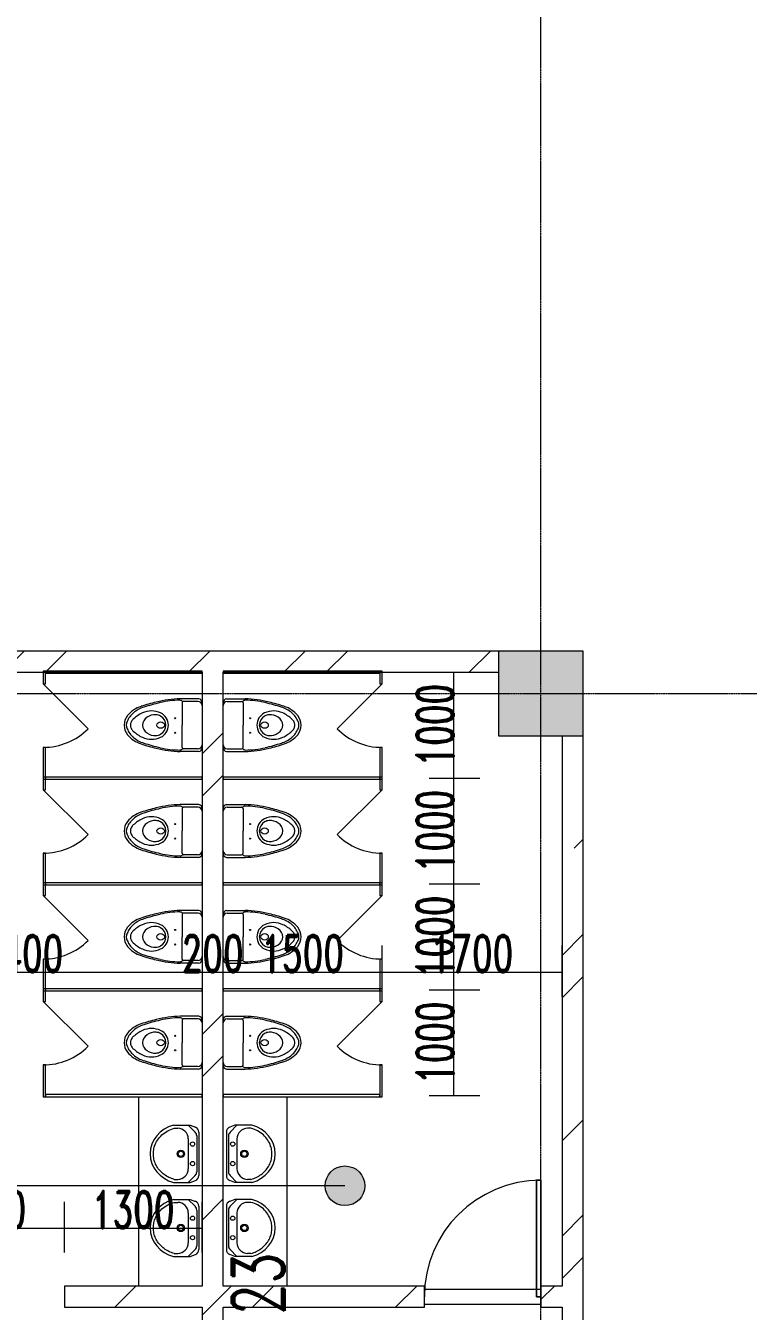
# Model space of a CAD drawing. Header units: millimetres. Extents: x -76632 to 443185, y -33181 to 192400.
# Drawn here: x 2335 to 9159, y 123762 to 135908 of the extents above; entities that cross this region are included whole.
import ezdxf

# ---------------------------------------------------------------- set-up
doc = ezdxf.new("R2010")
doc.units = ezdxf.units.MM
doc.linetypes.add('轴网线', pattern=[22.04, 18.38, -1.83, 0, -1.83])
doc.layers.get('0').update_dxf_attribs({"color": 8})
doc.layers.get('Defpoints').update_dxf_attribs({"color": 8})
for name, color, linetype, lineweight in [('A-ANNO-DIMS', 8, 'Continuous', 9), ('A-AREA-IDEN', 8, 'Continuous', 9), ('A-DOOR', 8, 'Continuous', 5), ('A-DOOR-IDEN', 8, 'Continuous', 9), ('A-DOOR-OPNG', 8, 'Continuous', 5), ('A-GENM', 8, 'Continuous', 5), ('A-WALL', 8, 'Continuous', 5), ('A-WALL-PATT', 8, 'Continuous', 9), ('P-SANR-FIXT', 8, 'Continuous', 5), ('S-COLS', 8, 'Continuous', 5), ('S-GRID', 8, 'Continuous', 9)]:
    doc.layers.add(name, color=color, linetype=linetype, lineweight=lineweight)
doc.styles.add('RomanD_1', font='romand__.ttf', dxfattribs={"width": 0.7, "height": 500})
doc.styles.add('RomanD_6', font='romand__.ttf', dxfattribs={"width": 0.65, "height": 350})
doc.dimstyles.new('0_5', dxfattribs={"dimscale": 304.8, "dimtxt": 351.251157, "dimasz": 0, "dimexe": 0.82021, "dimexo": 0.0625, "dimgap": 0, "dimtad": 1, "dimdec": 0, "dimzin": 0, "dimdsep": 46, "dimtxsty": 'RomanD_6', "dimblk1": 'NONE', "dimblk2": 'NONE', "dimsah": 1, "dimcen": 0.09, "dimazin": 0, "dimtfac": 1, "dimtdec": 4, "dimtix": 1, "dimtmove": 0, "dimatfit": 3, "dimfxl": 0.82021, "dimfxlon": 1, "dimtvp": 1, "dimtolj": 1, "dimtzin": 0, "dimlwd": 18, "dimlwe": 18, "dimarcsym": 2})
pattern_1 = [(45, (-4e-09, 0), (-1325.825, 1325.825), []), (45, (-4e-09, 400), (-1325.825, 1325.825), []), (45, (-4e-09, 1300), (-1325.825, 1325.825), [1875, -625])]

# ---------------------------------------------------------------- blocks, each defined once
blk = doc.blocks.new('X-ST-F3-01-C-001_HLP2_rvt-1-LAY-1F-1_500-A')
at = {"layer": 'S-COLS', "true_color": 0x808080}
blk.add_hatch(color=8, dxfattribs=at).paths.add_polyline_path([(7600, 129200), (7600, 130000), (6800, 130000), (6800, 129200), (7579, 129200)], flags=0)
at = {"layer": 'S-COLS', "color": 7, "lineweight": 9}
for p, q in [((7600, 130000), (6800, 130000)), ((6800, 130000), (6800, 129200)), ((7600, 129200), (7600, 130000)), ((6800, 129200), (7600, 129200))]:
    blk.add_line(p, q, dxfattribs=at)
blk = doc.blocks.new('坐便器带厕所隔断 内开门 - 坐便器带厕所隔断 内开门-3756326-LAY-1F-1_500-A')
at = {"layer": 'A-GENM'}
for p, q in [((-1000, 0), (-1020, 0)), ((-1020, 0), (-1020, -1480)), ((-1000, -1480), (-1000, 0)), ((0, 0), (-20, 0)), ((-20, 0), (-20, -1480)), ((0, -1480), (0, 0)), ((-120, -1500), (-544, -1076)), ((-1020, -1480), (-1000, -1480)), ((-1020, -1480), (-1020, -1500)), ((-720, -1480), (-1020, -1480)), ((-1020, -1500), (-720, -1500)), ((-720, -1500), (-720, -1480)), ((0, -1480), (-120, -1480)), ((-120, -1480), (-120, -1500)), ((-120, -1500), (0, -1500)), ((-20, -1480), (0, -1480)), ((0, -1500), (0, -1480))]:
    blk.add_line(p, q, dxfattribs=at)
blk.add_arc((-120, -1500), 600, 135, 180, dxfattribs=at)
at = {"layer": 'P-SANR-FIXT', "color": 7}
for p, q in [((-760, -32), (-760, -207)), ((-734, -37), (-734, -174)), ((-286, -37), (-286, -174)), ((-260, -32), (-260, -207)), ((-720, -188), (-510, -188)), ((-300, -188), (-510, -188))]:
    blk.add_line(p, q, dxfattribs=at)
for centre, radius in [((-582, -254), 5.14), ((-445, -254), 5.05)]:
    blk.add_circle(centre, radius, dxfattribs=at)
for centre, radius, start, end in [((-723, -37), 37, 90, 171.7138), ((-697, -37), 37, 90, 180), ((-323, -37), 37, 0, 90), ((-297, -37), 37, 8.2862, 90), ((287, -175), 1047, 181.7071, 194.2929), ((-716, -208), 28.6, 153.462, 181.5181), ((48, -210), 793, 179.9006, 193.5736), ((-681, -226), 68, 138.6728, 153.462), ((-720, -174), 14.1, 180, 270), ((-300, -174), 14.1, 270, 0), ((-1068, -210), 793, 346.4264, 0.0994), ((-1307, -175), 1047, 345.7071, 358.2929), ((-339, -226), 68, 26.538, 41.3272), ((-304, -208), 28.6, 358.4819, 26.538), ((-510, -445), 127, 90.0315, 154.7819), ((-509, -442), 101, 90.6948, 149.7645), ((-510, -445), 127, 25.2181, 89.9685), ((-511, -442), 101, 30.2355, 89.3052), ((1669, 177), 2474, 194.2929, 197.7071), ((1487, 137), 2273, 193.5736, 197.6169), ((-442, -477), 202, 154.7819, 205.2181), ((-517, -437), 91.4, 149.7645, 178.1168), ((-463, -439), 146, 178.1168, 213.8832), ((-557, -439), 146, 326.1168, 1.8832), ((-503, -437), 91.4, 1.8832, 30.2355), ((-578, -477), 202, 334.7819, 25.2181), ((-2507, 137), 2273, 342.3831, 346.4264), ((-2689, 177), 2474, 342.2929, 345.7071), ((-424, -492), 276, 197.7071, 230.2929), ((-414, -466), 279, 197.6169, 220.6886), ((-310, -415), 348, 205.2181, 222.3156), ((-503, -465), 97.8, 213.8832, 265.7753), ((-517, -465), 97.8, 274.2247, 326.1168), ((-710, -415), 348, 317.6844, 334.7819), ((-596, -492), 276, 309.7071, 342.2929), ((-606, -466), 279, 319.3114, 342.3831), ((-456, -503), 223, 220.6886, 246.7453), ((-515, -601), 134, 230.2929, 272.1868), ((-503, -590), 87.7, 222.3156, 245.6844), ((-510, -629), 86.3, 246.7453, 293.2547), ((-505, -594), 82.7, 245.6844, 266.3156), ((-515, -594), 82.7, 273.6844, 294.3156), ((-505, -601), 134, 267.8132, 309.7071), ((-517, -590), 87.7, 294.3156, 317.6844), ((-564, -503), 223, 293.2547, 319.3114)]:
    blk.add_arc(centre, radius, start, end, dxfattribs=at)
blk.add_ellipse((-510, -391), major_axis=(0, 35), ratio=0.857143, dxfattribs=at)
blk = doc.blocks.new('坐便器带厕所隔断 内开门 - 坐便器带厕所隔断 内开门-V76-LAY-1F-1_500-A')
at = {"layer": 'A-GENM'}
for p, q in [((-1000, 0), (-1020, 0)), ((-1020, 0), (-1020, -1480)), ((-1000, -1480), (-1000, 0)), ((0, 0), (-20, 0)), ((-20, 0), (-20, -1480)), ((0, -1480), (0, 0)), ((-120, -1500), (-544, -1076)), ((-1020, -1480), (-1000, -1480)), ((-1020, -1480), (-1020, -1500)), ((-720, -1480), (-1020, -1480)), ((-1020, -1500), (-720, -1500)), ((-720, -1500), (-720, -1480)), ((0, -1480), (-120, -1480)), ((-120, -1480), (-120, -1500)), ((-120, -1500), (0, -1500)), ((-20, -1480), (0, -1480)), ((0, -1500), (0, -1480))]:
    blk.add_line(p, q, dxfattribs=at)
blk.add_arc((-120, -1500), 600, 135, 180, dxfattribs=at)
at = {"layer": 'P-SANR-FIXT', "color": 7}
for p, q in [((-760, -32), (-760, -207)), ((-734, -37), (-734, -174)), ((-286, -37), (-286, -174)), ((-260, -32), (-260, -207)), ((-720, -188), (-510, -188)), ((-300, -188), (-510, -188))]:
    blk.add_line(p, q, dxfattribs=at)
for centre, radius in [((-582, -254), 5.14), ((-445, -254), 5.05)]:
    blk.add_circle(centre, radius, dxfattribs=at)
for centre, radius, start, end in [((-723, -37), 37, 90, 171.7138), ((-697, -37), 37, 90, 180), ((-323, -37), 37, 0, 90), ((-297, -37), 37, 8.2862, 90), ((287, -175), 1047, 181.7071, 194.2929), ((-716, -208), 28.6, 153.462, 181.5181), ((48, -210), 793, 179.9006, 193.5736), ((-681, -226), 68, 138.6728, 153.462), ((-720, -174), 14.1, 180, 270), ((-300, -174), 14.1, 270, 0), ((-1068, -210), 793, 346.4264, 0.0994), ((-1307, -175), 1047, 345.7071, 358.2929), ((-339, -226), 68, 26.538, 41.3272), ((-304, -208), 28.6, 358.4819, 26.538), ((-510, -445), 127, 90.0315, 154.7819), ((-509, -442), 101, 90.6948, 149.7645), ((-510, -445), 127, 25.2181, 89.9685), ((-511, -442), 101, 30.2355, 89.3052), ((1669, 177), 2474, 194.2929, 197.7071), ((1487, 137), 2273, 193.5736, 197.6169), ((-442, -477), 202, 154.7819, 205.2181), ((-517, -437), 91.4, 149.7645, 178.1168), ((-463, -439), 146, 178.1168, 213.8832), ((-557, -439), 146, 326.1168, 1.8832), ((-503, -437), 91.4, 1.8832, 30.2355), ((-578, -477), 202, 334.7819, 25.2181), ((-2507, 137), 2273, 342.3831, 346.4264), ((-2689, 177), 2474, 342.2929, 345.7071), ((-424, -492), 276, 197.7071, 230.2929), ((-414, -466), 279, 197.6169, 220.6886), ((-310, -415), 348, 205.2181, 222.3156), ((-503, -465), 97.8, 213.8832, 265.7753), ((-517, -465), 97.8, 274.2247, 326.1168), ((-710, -415), 348, 317.6844, 334.7819), ((-596, -492), 276, 309.7071, 342.2929), ((-606, -466), 279, 319.3114, 342.3831), ((-456, -503), 223, 220.6886, 246.7453), ((-515, -601), 134, 230.2929, 272.1868), ((-503, -590), 87.7, 222.3156, 245.6844), ((-510, -629), 86.3, 246.7453, 293.2547), ((-505, -594), 82.7, 245.6844, 266.3156), ((-515, -594), 82.7, 273.6844, 294.3156), ((-505, -601), 134, 267.8132, 309.7071), ((-517, -590), 87.7, 294.3156, 317.6844), ((-564, -503), 223, 293.2547, 319.3114)]:
    blk.add_arc(centre, radius, start, end, dxfattribs=at)
blk.add_ellipse((-510, -391), major_axis=(0, 35), ratio=0.857143, dxfattribs=at)
blk = doc.blocks.new('坐便器带厕所隔断 内开门 - 坐便器带厕所隔断 内开门-3762917-LAY-1F-1_500-A')
at = {"layer": 'A-GENM'}
for p, q in [((-1020, 1500), (-1020, 1480)), ((-720, 1500), (-1020, 1500)), ((-1000, 1480), (-1020, 1480)), ((-1020, 1480), (-1020, 0)), ((-1020, 1480), (-720, 1480)), ((-1000, 0), (-1000, 1480)), ((-720, 1480), (-720, 1500)), ((-120, 1500), (-544, 1076)), ((0, 1500), (-120, 1500)), ((-120, 1500), (-120, 1480)), ((-120, 1480), (0, 1480)), ((0, 1480), (-20, 1480)), ((-20, 1480), (-20, 0)), ((0, 1480), (0, 1500)), ((0, 0), (0, 1480)), ((-1020, 0), (-1000, 0)), ((-20, 0), (0, 0))]:
    blk.add_line(p, q, dxfattribs=at)
blk.add_arc((-120, 1500), 600, 180, 225, dxfattribs=at)
at = {"layer": 'P-SANR-FIXT', "color": 7}
for p, q in [((-760, 32), (-760, 207)), ((-734, 37), (-734, 174)), ((-720, 188), (-510, 188)), ((-300, 188), (-510, 188)), ((-286, 37), (-286, 174)), ((-260, 32), (-260, 207))]:
    blk.add_line(p, q, dxfattribs=at)
for centre, radius in [((-582, 254), 5.14), ((-445, 254), 5.05)]:
    blk.add_circle(centre, radius, dxfattribs=at)
for centre, radius, start, end in [((-515, 601), 134, 87.8132, 129.7071), ((-505, 601), 134, 50.2929, 92.1868), ((-424, 492), 276, 129.7071, 162.2929), ((-414, 466), 279, 139.3114, 162.3831), ((-456, 503), 223, 113.2547, 139.3114), ((-310, 415), 348, 137.6844, 154.7819), ((-503, 590), 87.7, 114.3156, 137.6844), ((-510, 629), 86.3, 66.7453, 113.2547), ((-505, 594), 82.7, 93.6844, 114.3156), ((-515, 594), 82.7, 65.6844, 86.3156), ((-517, 590), 87.7, 42.3156, 65.6844), ((-564, 503), 223, 40.6886, 66.7453), ((-710, 415), 348, 25.2181, 42.3156), ((-596, 492), 276, 17.7071, 50.2929), ((-606, 466), 279, 17.6169, 40.6886), ((1669, -177), 2474, 162.2929, 165.7071), ((1487, -137), 2273, 162.3831, 166.4264), ((-442, 477), 202, 154.7819, 205.2181), ((-463, 439), 146, 146.1168, 181.8832), ((-503, 465), 97.8, 94.2247, 146.1168), ((-517, 465), 97.8, 33.8832, 85.7753), ((-557, 439), 146, 358.1168, 33.8832), ((-578, 477), 202, 334.7819, 25.2181), ((-2507, -137), 2273, 13.5736, 17.6169), ((-2689, -177), 2474, 14.2929, 17.7071), ((287, 175), 1047, 165.7071, 178.2929), ((48, 210), 793, 166.4264, 180.0994), ((-510, 445), 127, 205.2181, 269.9685), ((-517, 437), 91.4, 181.8832, 210.2355), ((-509, 442), 101, 210.2355, 269.3052), ((-511, 442), 101, 270.6948, 329.7645), ((-510, 445), 127, 270.0315, 334.7819), ((-503, 437), 91.4, 329.7645, 358.1168), ((-1068, 210), 793, 359.9006, 13.5736), ((-1307, 175), 1047, 1.7071, 14.2929), ((-716, 208), 28.6, 178.4819, 206.538), ((-681, 226), 68, 206.538, 221.3272), ((-720, 174), 14.1, 90, 180), ((-300, 174), 14.1, 360, 90), ((-339, 226), 68, 318.6728, 333.462), ((-304, 208), 28.6, 333.462, 1.5181), ((-723, 37), 37, 188.2862, 270), ((-697, 37), 37, 180, 270), ((-323, 37), 37, 270, 360), ((-297, 37), 37, 270, 351.7138)]:
    blk.add_arc(centre, radius, start, end, dxfattribs=at)
blk.add_ellipse((-510, 391), major_axis=(0, 35), ratio=0.857143, dxfattribs=at)
blk = doc.blocks.new('坐便器带厕所隔断 内开门 - 坐便器带厕所隔断 内开门-V66-LAY-1F-1_500-A')
at = {"layer": 'A-GENM'}
for p, q in [((-1020, 1500), (-1020, 1480)), ((-720, 1500), (-1020, 1500)), ((-1000, 1480), (-1020, 1480)), ((-1020, 1480), (-1020, 0)), ((-1020, 1480), (-720, 1480)), ((-1000, 0), (-1000, 1480)), ((-720, 1480), (-720, 1500)), ((-120, 1500), (-544, 1076)), ((0, 1500), (-120, 1500)), ((-120, 1500), (-120, 1480)), ((-120, 1480), (0, 1480)), ((0, 1480), (-20, 1480)), ((-20, 1480), (-20, 0)), ((0, 1480), (0, 1500)), ((0, 0), (0, 1480)), ((-1020, 0), (-1000, 0)), ((-20, 0), (0, 0))]:
    blk.add_line(p, q, dxfattribs=at)
blk.add_arc((-120, 1500), 600, 180, 225, dxfattribs=at)
at = {"layer": 'P-SANR-FIXT', "color": 7}
for p, q in [((-760, 32), (-760, 207)), ((-734, 37), (-734, 174)), ((-720, 188), (-510, 188)), ((-300, 188), (-510, 188)), ((-286, 37), (-286, 174)), ((-260, 32), (-260, 207))]:
    blk.add_line(p, q, dxfattribs=at)
for centre, radius in [((-582, 254), 5.14), ((-445, 254), 5.05)]:
    blk.add_circle(centre, radius, dxfattribs=at)
for centre, radius, start, end in [((-515, 601), 134, 87.8132, 129.7071), ((-505, 601), 134, 50.2929, 92.1868), ((-424, 492), 276, 129.7071, 162.2929), ((-414, 466), 279, 139.3114, 162.3831), ((-456, 503), 223, 113.2547, 139.3114), ((-310, 415), 348, 137.6844, 154.7819), ((-503, 590), 87.7, 114.3156, 137.6844), ((-510, 629), 86.3, 66.7453, 113.2547), ((-505, 594), 82.7, 93.6844, 114.3156), ((-515, 594), 82.7, 65.6844, 86.3156), ((-517, 590), 87.7, 42.3156, 65.6844), ((-564, 503), 223, 40.6886, 66.7453), ((-710, 415), 348, 25.2181, 42.3156), ((-596, 492), 276, 17.7071, 50.2929), ((-606, 466), 279, 17.6169, 40.6886), ((1669, -177), 2474, 162.2929, 165.7071), ((1487, -137), 2273, 162.3831, 166.4264), ((-442, 477), 202, 154.7819, 205.2181), ((-463, 439), 146, 146.1168, 181.8832), ((-503, 465), 97.8, 94.2247, 146.1168), ((-517, 465), 97.8, 33.8832, 85.7753), ((-557, 439), 146, 358.1168, 33.8832), ((-578, 477), 202, 334.7819, 25.2181), ((-2507, -137), 2273, 13.5736, 17.6169), ((-2689, -177), 2474, 14.2929, 17.7071), ((287, 175), 1047, 165.7071, 178.2929), ((48, 210), 793, 166.4264, 180.0994), ((-510, 445), 127, 205.2181, 269.9685), ((-517, 437), 91.4, 181.8832, 210.2355), ((-509, 442), 101, 210.2355, 269.3052), ((-511, 442), 101, 270.6948, 329.7645), ((-510, 445), 127, 270.0315, 334.7819), ((-503, 437), 91.4, 329.7645, 358.1168), ((-1068, 210), 793, 359.9006, 13.5736), ((-1307, 175), 1047, 1.7071, 14.2929), ((-716, 208), 28.6, 178.4819, 206.538), ((-681, 226), 68, 206.538, 221.3272), ((-720, 174), 14.1, 90, 180), ((-300, 174), 14.1, 360, 90), ((-339, 226), 68, 318.6728, 333.462), ((-304, 208), 28.6, 333.462, 1.5181), ((-723, 37), 37, 188.2862, 270), ((-697, 37), 37, 180, 270), ((-323, 37), 37, 270, 360), ((-297, 37), 37, 270, 351.7138)]:
    blk.add_arc(centre, radius, start, end, dxfattribs=at)
blk.add_ellipse((-510, 391), major_axis=(0, 35), ratio=0.857143, dxfattribs=at)
blk = doc.blocks.new('洗脸盆-多个有台面有墙 2D - 1800-V82-LAY-1F-1_500-A')
at = {"layer": 'P-SANR-FIXT'}
blk.add_line((135, 700), (1925, 700), dxfattribs=at)
blk = doc.blocks.new('单个圆形有台面台盆 - 单个圆形有台面台盆-3767995-LAY-1F-1_500-A')
at = {"layer": 'P-SANR-FIXT'}
for p, q in [((-270, 269), (-270, 111)), ((-241, 262), (-241, 230)), ((241, 262), (241, 230)), ((270, 269), (270, 111)), ((-270, 130), (-205, 65)), ((-141, 130), (141, 130)), ((270, 130), (205, 65)), ((-270, 111), (-251, 62)), ((-205, 30), (205, 30)), ((-169, 50), (169, 50)), ((270, 111), (251, 62))]:
    blk.add_line(p, q, dxfattribs=at)
for centre, radius in [((0, 200), 35), ((0, 200), 25), ((-92, 90), 20), ((92, 90), 20)]:
    blk.add_circle(centre, radius, dxfattribs=at)
for centre, radius, start, end in [((-141, 230), 100, 180, 270), ((141, 230), 100, 270, 360), ((-205, 80), 50, 201, 270), ((-169, 100), 50, 225, 270), ((169, 100), 50, 270, 315), ((205, 80), 50, 270, 339)]:
    blk.add_arc(centre, radius, start, end, dxfattribs=at)
blk.add_ellipse((0, 190), major_axis=(0, 300), ratio=0.933333, start_param=4.980452, end_param=7.585919, dxfattribs=at)
blk.add_open_spline([(241, 262), (236, 280), (224, 313), (197, 359), (162, 398), (120, 429), (74, 450), (25, 460), (-25, 460), (-78, 449), (-131, 423), (-181, 381), (-219, 326), (-235, 284), (-241, 262)], degree=3, knots=[8.122045, 8.122045, 8.122045, 8.122045, 8.322465, 8.522886, 8.723306, 8.923727, 9.124147, 9.324568, 9.524988, 9.725409, 9.975934, 10.22646, 10.476986, 10.727511, 10.727511, 10.727511, 10.727511], dxfattribs=at)
blk = doc.blocks.new('单扇平开防火门_带观察窗 - FM甲1123-4703562-LAY-1F-1_500-A')
at = {"layer": 'A-DOOR'}
for p, q in [((550, 1100), (510, 1100)), ((510, 1100), (510, 0)), ((510, 1100), (550, 1100)), ((510, 900), (510, 1100)), ((550, 0), (550, 1100)), ((550, 1100), (550, 900)), ((510, 700), (510, 900)), ((550, 900), (550, 700)), ((510, 0), (510, 700)), ((550, 700), (550, 0)), ((510, 0), (550, 0)), ((550, 0), (510, 0))]:
    blk.add_line(p, q, dxfattribs=at)
blk.add_arc((550, 0), 1100, 90, 180, dxfattribs=at)
at = {"layer": 'A-DOOR-OPNG'}
for p, q in [((-550, -100), (-550, 100)), ((-550, 70), (550, 70)), ((550, -99), (550, 100)), ((-550, -70), (550, -70))]:
    blk.add_line(p, q, dxfattribs=at)
blk = doc.blocks.new('洗脸盆-多个有台面有墙 2D - 1800-V83-LAY-1F-1_500-A')
at = {"layer": 'P-SANR-FIXT'}
blk.add_line((135, -700), (1925, -700), dxfattribs=at)
blk = doc.blocks.new('单个圆形有台面台盆 - 单个圆形有台面台盆-3872865-LAY-1F-1_500-A')
at = {"layer": 'P-SANR-FIXT'}
for p, q in [((-270, -111), (-251, -62)), ((-270, -130), (-205, -65)), ((-270, -269), (-270, -111)), ((-205, -30), (205, -30)), ((-169, -50), (169, -50)), ((270, -130), (205, -65)), ((270, -111), (251, -62)), ((270, -269), (270, -111)), ((-241, -262), (-241, -230)), ((-141, -130), (141, -130)), ((241, -262), (241, -230))]:
    blk.add_line(p, q, dxfattribs=at)
for centre, radius in [((-92, -90), 20), ((92, -90), 20), ((0, -200), 35), ((0, -200), 25)]:
    blk.add_circle(centre, radius, dxfattribs=at)
for centre, radius, start, end in [((-205, -80), 50, 90, 159), ((-169, -100), 50, 90, 135), ((169, -100), 50, 45, 90), ((205, -80), 50, 21, 90), ((-141, -230), 100, 90, 180), ((141, -230), 100, 0, 90)]:
    blk.add_arc(centre, radius, start, end, dxfattribs=at)
blk.add_ellipse((0, -190), major_axis=(0, 300), ratio=0.933333, start_param=1.838859, end_param=4.444326, dxfattribs=at)
blk.add_open_spline([(241, -262), (236, -280), (224, -313), (197, -359), (162, -398), (120, -429), (74, -450), (25, -460), (-25, -460), (-78, -449), (-131, -423), (-181, -381), (-219, -326), (-235, -284), (-241, -262)], degree=3, knots=[8.122045, 8.122045, 8.122045, 8.122045, 8.322465, 8.522886, 8.723306, 8.923727, 9.124147, 9.324568, 9.524988, 9.725409, 9.975934, 10.22646, 10.476986, 10.727511, 10.727511, 10.727511, 10.727511], dxfattribs=at)
blk = doc.blocks.new('*D1480')
at = {"layer": 'A-ANNO-DIMS', "color": 0, "lineweight": 18, "transparency": 16777216}
for p, q in [((600, 127198), (600, 126717)), ((4000, 127198), (4000, 126717)), ((600, 126967), (4000, 126967))]:
    blk.add_line(p, q, dxfattribs=at)
at = {"layer": 'Defpoints', "color": 0, "transparency": 16777216}
for p in [(600, 127217), (4000, 127217), (4000, 126967)]:
    blk.add_point(p, dxfattribs=at)
at = {"layer": 'A-ANNO-DIMS', "color": 0, "lineweight": 18, "transparency": 16777216, "insert": (2300, 127142), "char_height": 350, "width": 972.7, "attachment_point": 5, "style": 'RomanD_6'}
blk.add_mtext('\\A1;3400', dxfattribs=at)
blk = doc.blocks.new('_None')
blk = doc.blocks.new('*D1481')
at = {"layer": 'A-ANNO-DIMS', "color": 0, "lineweight": 18, "transparency": 16777216}
for p, q in [((4000, 127198), (4000, 126717)), ((4200, 126736), (4200, 127217)), ((4000, 126967), (4200, 126967))]:
    blk.add_line(p, q, dxfattribs=at)
at = {"layer": 'Defpoints', "color": 0, "transparency": 16777216}
for p in [(4000, 127217), (4200, 126967), (4200, 126717)]:
    blk.add_point(p, dxfattribs=at)
at = {"layer": 'A-ANNO-DIMS', "color": 0, "lineweight": 18, "transparency": 16777216, "insert": (4100, 127142), "char_height": 350, "width": 729.52, "attachment_point": 5, "style": 'RomanD_6'}
blk.add_mtext('\\A1;200', dxfattribs=at)
blk = doc.blocks.new('*D1482')
at = {"layer": 'A-ANNO-DIMS', "color": 0, "lineweight": 18, "transparency": 16777216}
for p, q in [((4200, 126736), (4200, 127217)), ((5700, 126736), (5700, 127217)), ((4200, 126967), (5700, 126967))]:
    blk.add_line(p, q, dxfattribs=at)
at = {"layer": 'Defpoints', "color": 0, "transparency": 16777216}
for p in [(5700, 126967), (4200, 126717), (5700, 126717)]:
    blk.add_point(p, dxfattribs=at)
at = {"layer": 'A-ANNO-DIMS', "color": 0, "lineweight": 18, "transparency": 16777216, "insert": (4950, 127142), "char_height": 350, "width": 972.7, "attachment_point": 5, "style": 'RomanD_6'}
blk.add_mtext('\\A1;1500', dxfattribs=at)
blk = doc.blocks.new('*D1483')
at = {"layer": 'A-ANNO-DIMS', "color": 0, "lineweight": 18, "transparency": 16777216}
for p, q in [((5700, 126736), (5700, 127217)), ((7400, 126736), (7400, 127217)), ((5700, 126967), (7400, 126967))]:
    blk.add_line(p, q, dxfattribs=at)
at = {"layer": 'Defpoints', "color": 0, "transparency": 16777216}
for p in [(7400, 126967), (5700, 126717), (7400, 126717)]:
    blk.add_point(p, dxfattribs=at)
at = {"layer": 'A-ANNO-DIMS', "color": 0, "lineweight": 18, "transparency": 16777216, "insert": (6550, 127142), "char_height": 350, "width": 972.7, "attachment_point": 5, "style": 'RomanD_6'}
blk.add_mtext('\\A1;1700', dxfattribs=at)
blk = doc.blocks.new('*D1485')
at = {"layer": 'A-ANNO-DIMS', "color": 0, "lineweight": 18, "transparency": 16777216}
for p, q in [((1200, 124778.641977), (1200, 124297.691977)), ((2700, 124316.741977), (2700, 124797.691977)), ((1200, 124547.691977), (2700, 124547.691977))]:
    blk.add_line(p, q, dxfattribs=at)
at = {"layer": 'Defpoints', "color": 0, "transparency": 16777216}
for p in [(1200, 124797.691977), (2700, 124547.691977), (2700, 124297.691977)]:
    blk.add_point(p, dxfattribs=at)
at = {"layer": 'A-ANNO-DIMS', "color": 0, "lineweight": 18, "transparency": 16777216, "insert": (1950, 124722.691977), "char_height": 350, "width": 972.6955106, "attachment_point": 5, "style": 'RomanD_6'}
blk.add_mtext('\\A1;1500', dxfattribs=at)
blk = doc.blocks.new('*D1486')
at = {"layer": 'A-ANNO-DIMS', "color": 0, "lineweight": 18, "transparency": 16777216}
for p, q in [((2700, 124316.741977), (2700, 124797.691977)), ((4000, 124316.741977), (4000, 124797.691977)), ((2700, 124547.691977), (4000, 124547.691977))]:
    blk.add_line(p, q, dxfattribs=at)
at = {"layer": 'Defpoints', "color": 0, "transparency": 16777216}
for p in [(4000, 124547.691977), (2700, 124297.691977), (4000, 124297.691977)]:
    blk.add_point(p, dxfattribs=at)
at = {"layer": 'A-ANNO-DIMS', "color": 0, "lineweight": 18, "transparency": 16777216, "insert": (3350, 124722.691977), "char_height": 350, "width": 972.6955106, "attachment_point": 5, "style": 'RomanD_6'}
blk.add_mtext('\\A1;1300', dxfattribs=at)
blk = doc.blocks.new('*D1487')
at = {"layer": 'A-ANNO-DIMS', "color": 0, "lineweight": 18, "transparency": 16777216}
for p, q in [((6144, 129800), (6625, 129800)), ((6375, 129800), (6375, 128800)), ((6144, 128800), (6625, 128800))]:
    blk.add_line(p, q, dxfattribs=at)
at = {"layer": 'Defpoints', "color": 0, "transparency": 16777216}
for p in [(6125, 129800), (6125, 128800), (6375, 128800)]:
    blk.add_point(p, dxfattribs=at)
at = {"layer": 'A-ANNO-DIMS', "color": 0, "lineweight": 18, "transparency": 16777216, "insert": (6200, 129300), "char_height": 350, "width": 972.7, "attachment_point": 5, "rotation": 90, "style": 'RomanD_6'}
blk.add_mtext('\\A1;1000', dxfattribs=at)
blk = doc.blocks.new('*D1488')
at = {"layer": 'A-ANNO-DIMS', "color": 0, "lineweight": 18, "transparency": 16777216}
for p, q in [((6144, 128800), (6625, 128800)), ((6375, 128800), (6375, 127800)), ((6144, 127800), (6625, 127800))]:
    blk.add_line(p, q, dxfattribs=at)
at = {"layer": 'Defpoints', "color": 0, "transparency": 16777216}
for p in [(6125, 128800), (6125, 127800), (6375, 127800)]:
    blk.add_point(p, dxfattribs=at)
at = {"layer": 'A-ANNO-DIMS', "color": 0, "lineweight": 18, "transparency": 16777216, "insert": (6200, 128300), "char_height": 350, "width": 972.7, "attachment_point": 5, "rotation": 90, "style": 'RomanD_6'}
blk.add_mtext('\\A1;1000', dxfattribs=at)
blk = doc.blocks.new('*D1489')
at = {"layer": 'A-ANNO-DIMS', "color": 0, "lineweight": 18, "transparency": 16777216}
for p, q in [((6144, 127800), (6625, 127800)), ((6375, 127800), (6375, 126800)), ((6144, 126800), (6625, 126800))]:
    blk.add_line(p, q, dxfattribs=at)
at = {"layer": 'Defpoints', "color": 0, "transparency": 16777216}
for p in [(6125, 127800), (6125, 126800), (6375, 126800)]:
    blk.add_point(p, dxfattribs=at)
at = {"layer": 'A-ANNO-DIMS', "color": 0, "lineweight": 18, "transparency": 16777216, "insert": (6200, 127300), "char_height": 350, "width": 972.7, "attachment_point": 5, "rotation": 90, "style": 'RomanD_6'}
blk.add_mtext('\\A1;1000', dxfattribs=at)
blk = doc.blocks.new('*D1461')
at = {"layer": 'A-ANNO-DIMS', "color": 0, "lineweight": 18, "transparency": 16777216}
for p, q in [((6144, 126800), (6625, 126800)), ((6375, 126800), (6375, 125800)), ((6144, 125800), (6625, 125800))]:
    blk.add_line(p, q, dxfattribs=at)
at = {"layer": 'Defpoints', "color": 0, "transparency": 16777216}
for p in [(6125, 126800), (6125, 125800), (6375, 125800)]:
    blk.add_point(p, dxfattribs=at)
at = {"layer": 'A-ANNO-DIMS', "color": 0, "lineweight": 18, "transparency": 16777216, "insert": (6200, 126300), "char_height": 350, "width": 972.7, "attachment_point": 5, "rotation": 90, "style": 'RomanD_6'}
blk.add_mtext('\\A1;1000', dxfattribs=at)

msp = doc.modelspace()

# ---------------------------------------------------------------- hatches: boundary and pattern name
at = {"layer": 'A-AREA-IDEN', "lineweight": 18, "transparency": 33554687}
h = msp.add_hatch(color=256, dxfattribs=at)
edge = h.paths.add_edge_path(flags=0)
edge.add_arc((5349.9, 124948.1), 187.5, 0, 360)
at = {"layer": 'A-WALL-PATT', "lineweight": 5, "transparency": 33554687}
h = msp.add_hatch(dxfattribs=at)
h.set_pattern_fill('FP_10', color=256, style=0, pattern_type=2)
h.set_pattern_definition(pattern_1)
h.paths.add_polyline_path([(4000, 129800), (6800, 129800), (6800, 130000), (1200, 130000), (1200, 129800), (2808.8, 129800)], flags=0)
h = msp.add_hatch(dxfattribs=at)
h.set_pattern_fill('FP_10', color=256, style=0, pattern_type=2)
h.set_pattern_definition(pattern_1)
h.paths.add_polyline_path([(4200, 124000), (4200, 129800), (4000, 129800), (4000, 124000)], flags=0)
h = msp.add_hatch(dxfattribs=at)
h.set_pattern_fill('FP_10', color=256, style=0, pattern_type=2)
h.set_pattern_definition(pattern_1)
h.paths.add_polyline_path([(7600, 122800), (7600, 129200), (7400, 129200), (7400, 122800), (7533.3, 122800)], flags=0)
h = msp.add_hatch(dxfattribs=at)
h.set_pattern_fill('FP_10', color=256, style=0, pattern_type=2)
h.set_pattern_definition(pattern_1)
h.paths.add_polyline_path([(6100, 123800), (6100, 124000), (2700, 124000), (2700, 123800), (4228, 123800)], flags=0)
h.paths.add_polyline_path([(7400, 123800), (7400, 124000), (7200, 124000), (7200, 123800)], flags=0)
h = msp.add_hatch(dxfattribs=at)
h.set_pattern_fill('FP_10', color=256, style=0, pattern_type=2)
h.set_pattern_definition(pattern_1)
h.paths.add_polyline_path([(4200, 122200), (4200, 122500), (4000, 122500), (4000, 122200)], flags=0)
h.paths.add_polyline_path([(4200, 123600), (4200, 123800), (4000, 123800), (4000, 123600)], flags=0)

# ---------------------------------------------------------------- linework, layer by layer
at = {"layer": 'A-AREA-IDEN', "lineweight": 18, "transparency": 33554687}
msp.add_line((5349.9, 124948.1), (-3025.1, 124948.1), dxfattribs=at)
msp.add_circle((5349.9, 124948.1), 187.5, dxfattribs=at)
at = {"layer": 'A-WALL', "lineweight": 9, "transparency": 33554687}
for p, q in [((6800, 130000), (1200, 130000)), ((1200, 129800), (4000, 129800)), ((4000, 129800), (4000, 124000)), ((4200, 129800), (6800, 129800)), ((4200, 124000), (4200, 129800)), ((7400, 129200), (7400, 124000)), ((7600, 122800), (7600, 129200)), ((4000, 124000), (2700, 124000)), ((2700, 124000), (2700, 123800)), ((6100, 124000), (4200, 124000)), ((6100, 123800), (6100, 124000)), ((7400, 124000), (7200, 124000)), ((7200, 124000), (7200, 123800)), ((2700, 123800), (4000, 123800)), ((4000, 123800), (4000, 123600)), ((4200, 123800), (6100, 123800)), ((4200, 123600), (4200, 123800)), ((7200, 123800), (7400, 123800)), ((7400, 123800), (7400, 122800))]:
    msp.add_line(p, q, dxfattribs=at)
at = {"layer": 'S-GRID', "linetype": '轴网线', "transparency": 33554687}
for p, q in [((7200, -17706.2), (7200, 174400)), ((-16000, 129600), (308800, 129600))]:
    msp.add_line(p, q, dxfattribs=at)

# ---------------------------------------------------------------- block references
at = {"lineweight": 5, "transparency": 33554687}
msp.add_blockref('X-ST-F3-01-C-001_HLP2_rvt-1-LAY-1F-1_500-A', (0, 0), dxfattribs=at)
at = {"layer": 'A-DOOR', "transparency": 33554687}
msp.add_blockref('单扇平开防火门_带观察窗 - FM甲1123-4703562-LAY-1F-1_500-A', (6650, 123900), dxfattribs=at)
at = {"layer": 'A-GENM', "transparency": 33554687, "rotation": 90}
for name, p in [('坐便器带厕所隔断 内开门 - 坐便器带厕所隔断 内开门-3762917-LAY-1F-1_500-A', (4000, 129810)), ('坐便器带厕所隔断 内开门 - 坐便器带厕所隔断 内开门-3756326-LAY-1F-1_500-A', (4200, 129810)), ('坐便器带厕所隔断 内开门 - 坐便器带厕所隔断 内开门-V66-LAY-1F-1_500-A', (4000, 128810)), ('坐便器带厕所隔断 内开门 - 坐便器带厕所隔断 内开门-V76-LAY-1F-1_500-A', (4200, 128810)), ('坐便器带厕所隔断 内开门 - 坐便器带厕所隔断 内开门-V66-LAY-1F-1_500-A', (4000, 127810)), ('坐便器带厕所隔断 内开门 - 坐便器带厕所隔断 内开门-V76-LAY-1F-1_500-A', (4200, 127810)), ('坐便器带厕所隔断 内开门 - 坐便器带厕所隔断 内开门-V66-LAY-1F-1_500-A', (4000, 126810)), ('坐便器带厕所隔断 内开门 - 坐便器带厕所隔断 内开门-V76-LAY-1F-1_500-A', (4200, 126810))]:
    msp.add_blockref(name, p, dxfattribs=at)
at = {"layer": 'P-SANR-FIXT', "transparency": 33554687, "rotation": 270}
for name, p in [('洗脸盆-多个有台面有墙 2D - 1800-V83-LAY-1F-1_500-A', (4100, 125925)), ('洗脸盆-多个有台面有墙 2D - 1800-V82-LAY-1F-1_500-A', (4100, 125925)), ('单个圆形有台面台盆 - 单个圆形有台面台盆-3872865-LAY-1F-1_500-A', (4000, 125250)), ('单个圆形有台面台盆 - 单个圆形有台面台盆-3767995-LAY-1F-1_500-A', (4200, 125250)), ('单个圆形有台面台盆 - 单个圆形有台面台盆-3872865-LAY-1F-1_500-A', (4000, 124550)), ('单个圆形有台面台盆 - 单个圆形有台面台盆-3767995-LAY-1F-1_500-A', (4200, 124550))]:
    msp.add_blockref(name, p, dxfattribs=at)

# ---------------------------------------------------------------- texts
at = {"layer": 'A-DOOR-IDEN', "transparency": 33554687, "insert": (4280, 123121), "char_height": 500, "width": 1683.544, "attachment_point": 1, "rotation": 90, "style": 'RomanD_1'}
msp.add_mtext('1123', dxfattribs=at)

# ---------------------------------------------------------------- dimensions: what is measured, and where the dimension line sits
at = {"layer": 'A-ANNO-DIMS', "lineweight": 18, "transparency": 33554687}
for base, p1, p2, picture, middle in [((6374.5, 128800), (6124.5, 129800), (6124.5, 128800), '*D1487', (6199.5, 129300)), ((6374.5, 127800), (6124.5, 128800), (6124.5, 127800), '*D1488', (6199.5, 128300)), ((6374.5, 126800), (6124.5, 127800), (6124.5, 126800), '*D1489', (6199.5, 127300)), ((6374.5, 125800), (6124.5, 126800), (6124.5, 125800), '*D1461', (6199.5, 126300))]:
    dim = msp.add_linear_dim(base=base, p1=p1, p2=p2, angle=90, dimstyle='0_5', override={"dimpost": '<>', "dimfxl": 1000}, dxfattribs=at)
    dim.commit()
    dim.dimension.update_dxf_attribs({"geometry": picture, "text_midpoint": middle})
for base, p1, p2, override, picture, middle in [((4000, 126966.9), (600, 127216.9), (4000, 127216.9), {"dimpost": '<>', "dimfxl": 3400}, '*D1480', (2300, 127141.9)), ((4200, 126966.9), (4000, 127216.9), (4200, 126716.9), {"dimpost": '<>', "dimfxl": 538.516481}, '*D1481', (4100, 127141.9)), ((5700, 126966.9), (4200, 126716.9), (5700, 126716.9), {"dimpost": '<>', "dimfxl": 1500}, '*D1482', (4950, 127141.9)), ((7400, 126966.9), (5700, 126716.9), (7400, 126716.9), {"dimpost": '<>', "dimfxl": 1700}, '*D1483', (6550, 127141.9)), ((2700, 124547.7), (1200, 124797.7), (2700, 124297.7), {"dimpost": '<>', "dimfxl": 1581.13883}, '*D1485', (1950, 124722.7)), ((4000, 124547.7), (2700, 124297.7), (4000, 124297.7), {"dimpost": '<>', "dimfxl": 1300}, '*D1486', (3350, 124722.7))]:
    dim = msp.add_linear_dim(base=base, p1=p1, p2=p2, dimstyle='0_5', override=override, dxfattribs=at)
    dim.commit()
    dim.dimension.update_dxf_attribs({"geometry": picture, "text_midpoint": middle})

doc.saveas('drawing.dxf')
